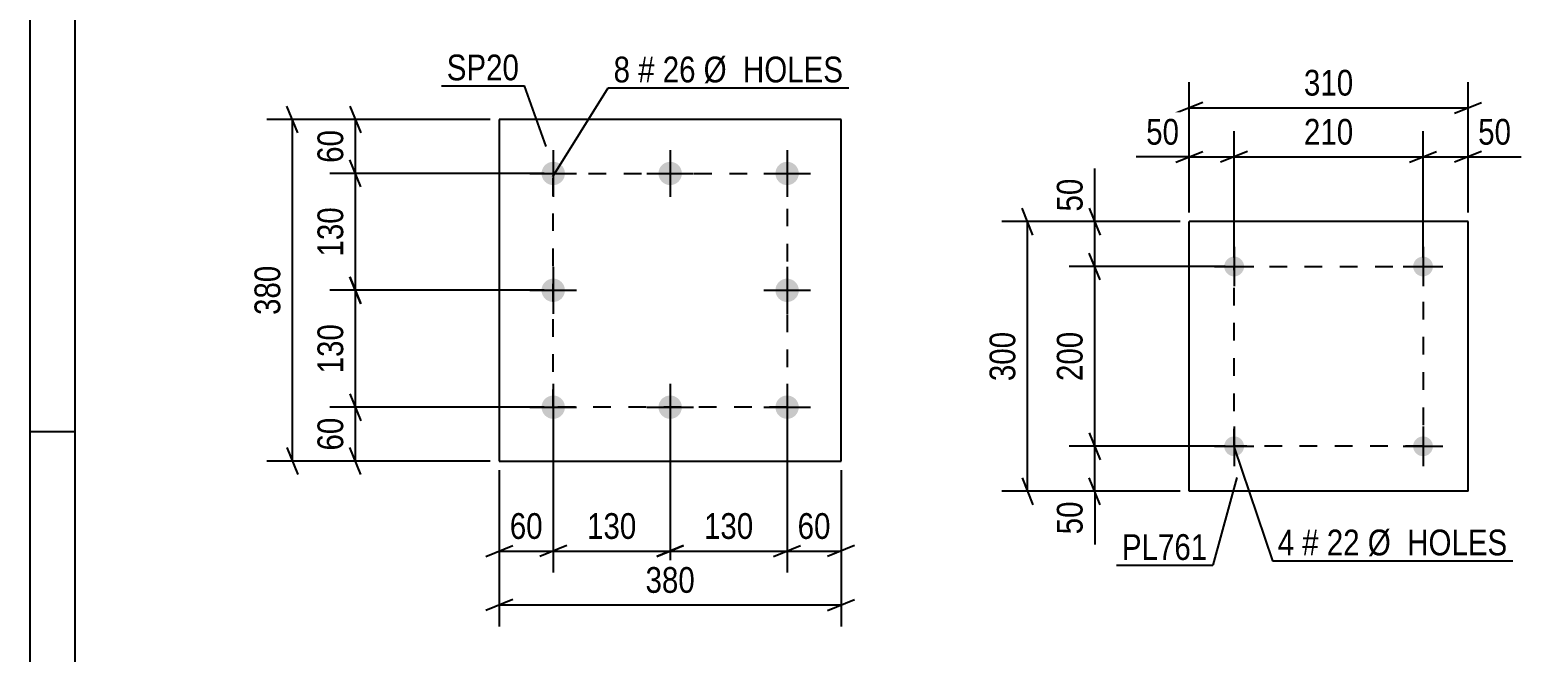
# Model space of a CAD drawing. Header units: millimetres. Extents: x 0 to 420, y 0 to 297.
# Drawn here: x 0 to 165.8, y 124.5 to 193.7 of the extents above; entities that cross this region are included whole.
import ezdxf

# ---------------------------------------------------------------- set-up
doc = ezdxf.new("R2010")
doc.units = ezdxf.units.MM
doc.linetypes.add('DXK_LINE_DOT2', pattern=[3.9198, 1.9599, -1.9599])
doc.styles.add('Arial Narrow', font='ARIALN.TTF', dxfattribs={"height": 0.2})

# ---------------------------------------------------------------- blocks, each defined once
blk = doc.blocks.new('Unknown-318465427-1115')
at = {"color": 5, "linetype": 'Continuous'}
for p, q in [((0, 297), (0, 0)), ((5, 292), (5, 5)), ((5, 149), (0, 149))]:
    blk.add_line(p, q, dxfattribs=at)
blk = doc.blocks.new('Part-318465427-16999 - 16998')
at = {"color": 2, "linetype": 'Continuous'}
for p, q in [((90.19, 183.75), (52.19, 183.75)), ((52.19, 183.75), (52.19, 145.75)), ((90.19, 145.75), (90.19, 183.75)), ((52.19, 145.75), (90.19, 145.75))]:
    blk.add_line(p, q, dxfattribs=at)
blk = doc.blocks.new('Bolt-318465427-17000 - 16998')
at = {"linetype": 'Continuous'}
for points in [[(58.19, 179.05, -1), (58.19, 176.45, -1)], [(71.19, 179.05, -1), (71.19, 176.45, -1)], [(84.19, 179.05, -1), (84.19, 176.45, -1)], [(58.19, 166.05, -1), (58.19, 163.45, -1)], [(84.19, 166.05, -1), (84.19, 163.45, -1)], [(58.19, 153.05, -1), (58.19, 150.45, -1)], [(71.19, 153.05, -1), (71.19, 150.45, -1)], [(84.19, 153.05, -1), (84.19, 150.45, -1)]]:
    blk.add_hatch(color=1, dxfattribs=at).paths.add_polyline_path(points)
at = {"color": 1, "linetype": 'Continuous'}
for p, q in [((58.19, 180.35), (58.19, 175.15)), ((71.19, 180.35), (71.19, 175.15)), ((84.19, 180.35), (84.19, 175.15)), ((55.59, 177.75), (60.79, 177.75)), ((68.59, 177.75), (73.79, 177.75)), ((81.59, 177.75), (86.79, 177.75)), ((58.19, 167.35), (58.19, 162.15)), ((84.19, 167.35), (84.19, 162.15)), ((55.59, 164.75), (60.79, 164.75)), ((81.59, 164.75), (86.79, 164.75)), ((58.19, 154.35), (58.19, 149.15)), ((71.19, 154.35), (71.19, 149.15)), ((84.19, 154.35), (84.19, 149.15)), ((55.59, 151.75), (60.79, 151.75)), ((68.59, 151.75), (73.79, 151.75)), ((81.59, 151.75), (86.79, 151.75))]:
    blk.add_line(p, q, dxfattribs=at)
blk = doc.blocks.new('Part-318465427-17083 - 17082')
at = {"color": 2, "linetype": 'Continuous'}
for p, q in [((159.89, 172.4), (128.89, 172.4)), ((128.89, 142.4), (128.89, 172.4)), ((159.89, 142.4), (159.89, 172.4)), ((159.89, 142.4), (128.89, 142.4))]:
    blk.add_line(p, q, dxfattribs=at)
blk = doc.blocks.new('Bolt-318465427-17084 - 17082')
at = {"linetype": 'Continuous'}
for points in [[(134.99, 147.4, -1), (132.79, 147.4, -1)], [(155.99, 147.4, -1), (153.79, 147.4, -1)]]:
    blk.add_hatch(color=1, dxfattribs=at).paths.add_polyline_path(points)
at = {"color": 1, "linetype": 'Continuous'}
for p, q in [((133.89, 149.6), (133.89, 145.2)), ((154.89, 149.6), (154.89, 145.2)), ((131.69, 147.4), (136.09, 147.4)), ((152.69, 147.4), (157.09, 147.4))]:
    blk.add_line(p, q, dxfattribs=at)
blk = doc.blocks.new('Bolt-318465427-17085 - 17082')
at = {"linetype": 'Continuous'}
for points in [[(134.99, 167.4, -1), (132.79, 167.4, -1)], [(155.99, 167.4, -1), (153.79, 167.4, -1)]]:
    blk.add_hatch(color=1, dxfattribs=at).paths.add_polyline_path(points)
at = {"color": 1, "linetype": 'Continuous'}
for p, q in [((133.89, 169.6), (133.89, 165.2)), ((154.89, 169.6), (154.89, 165.2)), ((131.69, 167.4), (136.09, 167.4)), ((152.69, 167.4), (157.09, 167.4))]:
    blk.add_line(p, q, dxfattribs=at)
blk = doc.blocks.new('Rectangle-318465427-19843 - 16998')
at = {"color": 1, "linetype": 'DXK_LINE_DOT2'}
blk.add_lwpolyline([(58.19, 177.75), (84.19, 177.75), (84.19, 151.75), (58.19, 151.75), (58.19, 177.75)], close=True, dxfattribs=at)
blk = doc.blocks.new('Rectangle-318465427-19990 - 17082')
at = {"color": 1, "linetype": 'DXK_LINE_DOT2'}
blk.add_lwpolyline([(133.89, 167.4), (154.89, 167.4), (154.89, 147.4), (133.89, 147.4), (133.89, 167.4)], close=True, dxfattribs=at)
blk = doc.blocks.new('StraightDimension-318465427-17291 - 16998')
at = {"color": 7, "linetype": 'Continuous'}
for p, q in [((35.59, 185.25), (36.79, 182.25)), ((51.19, 183.75), (33.34, 183.75)), ((36.19, 177.75), (36.19, 183.75)), ((36.79, 176.25), (35.59, 179.25)), ((57.19, 177.75), (33.34, 177.75))]:
    blk.add_line(p, q, dxfattribs=at)
at = {"color": 0}
blk.add_wipeout([(35.44, 183.18), (31.24, 183.18), (31.24, 178.33), (35.44, 178.33)], dxfattribs=at)
at = {"color": 3, "style": 'Arial Narrow'}
blk.add_text('60', height=2.863, rotation=90.0002, dxfattribs=at).set_placement((34.84, 178.93))
blk = doc.blocks.new('StraightDimension-318465427-17292 - 16998')
at = {"color": 7, "linetype": 'Continuous'}
for p, q in [((36.79, 176.25), (35.59, 179.25)), ((57.19, 177.75), (33.34, 177.75)), ((36.19, 164.75), (36.19, 177.75)), ((35.59, 166.25), (36.79, 163.25)), ((57.19, 164.75), (33.34, 164.75))]:
    blk.add_line(p, q, dxfattribs=at)
at = {"color": 0}
blk.add_wipeout([(35.44, 174.6), (31.24, 174.6), (31.24, 167.91), (35.44, 167.91)], dxfattribs=at)
at = {"color": 3, "style": 'Arial Narrow'}
blk.add_text('130', height=2.863, rotation=90.0002, dxfattribs=at).set_placement((34.84, 168.51))
blk = doc.blocks.new('StraightDimension-318465427-17293 - 16998')
at = {"color": 7, "linetype": 'Continuous'}
for p, q in [((36.79, 163.25), (35.59, 166.25)), ((57.19, 164.75), (33.34, 164.75)), ((36.19, 151.75), (36.19, 164.75)), ((35.59, 153.25), (36.79, 150.25)), ((57.19, 151.75), (33.34, 151.75))]:
    blk.add_line(p, q, dxfattribs=at)
at = {"color": 0}
blk.add_wipeout([(35.44, 161.6), (31.24, 161.6), (31.24, 154.91), (35.44, 154.91)], dxfattribs=at)
at = {"color": 3, "style": 'Arial Narrow'}
blk.add_text('130', height=2.863, rotation=90.0002, dxfattribs=at).set_placement((34.84, 155.51))
blk = doc.blocks.new('StraightDimension-318465427-17294 - 16998')
at = {"color": 7, "linetype": 'Continuous'}
for p, q in [((35.59, 153.25), (36.79, 150.25)), ((57.19, 151.75), (33.34, 151.75)), ((36.19, 145.75), (36.19, 151.75)), ((36.79, 144.25), (35.59, 147.25)), ((51.19, 145.75), (33.34, 145.75))]:
    blk.add_line(p, q, dxfattribs=at)
at = {"color": 0}
blk.add_wipeout([(35.44, 151.18), (31.24, 151.18), (31.24, 146.33), (35.44, 146.33)], dxfattribs=at)
at = {"color": 3, "style": 'Arial Narrow'}
blk.add_text('60', height=2.863, rotation=90.0002, dxfattribs=at).set_placement((34.84, 146.93))
blk = doc.blocks.new('StraightDimension-318465427-17307 - 16998')
at = {"color": 7, "linetype": 'Continuous'}
for p, q in [((29.79, 182.25), (28.59, 185.25)), ((51.19, 183.75), (26.34, 183.75)), ((29.19, 145.75), (29.19, 183.75)), ((28.59, 147.25), (29.79, 144.25)), ((51.19, 145.75), (26.34, 145.75))]:
    blk.add_line(p, q, dxfattribs=at)
at = {"color": 0}
blk.add_wipeout([(28.44, 168.1), (24.24, 168.1), (24.24, 161.41), (28.44, 161.41)], dxfattribs=at)
at = {"color": 3, "style": 'Arial Narrow'}
blk.add_text('380', height=2.863, rotation=90.0002, dxfattribs=at).set_placement((27.84, 162.01))
blk = doc.blocks.new('StraightDimension-318465427-17311 - 16998')
at = {"color": 7, "linetype": 'Continuous'}
for p, q in [((84.19, 150.75), (84.19, 133.35)), ((90.19, 144.75), (90.19, 133.35)), ((82.69, 135.15), (85.69, 136.35)), ((91.69, 136.35), (88.69, 135.15)), ((84.19, 135.75), (90.19, 135.75))]:
    blk.add_line(p, q, dxfattribs=at)
at = {"color": 0}
blk.add_wipeout([(89.62, 136.5), (89.62, 140.7), (84.76, 140.7), (84.76, 136.5)], dxfattribs=at)
at = {"color": 3, "style": 'Arial Narrow'}
blk.add_text('60', height=2.863, dxfattribs=at).set_placement((85.36, 137.1))
blk = doc.blocks.new('StraightDimension-318465427-17312 - 16998')
at = {"color": 7, "linetype": 'Continuous'}
for p, q in [((71.19, 150.75), (71.19, 133.35)), ((84.19, 150.75), (84.19, 133.35)), ((72.69, 136.35), (69.69, 135.15)), ((82.69, 135.15), (85.69, 136.35)), ((71.19, 135.75), (84.19, 135.75))]:
    blk.add_line(p, q, dxfattribs=at)
at = {"color": 0}
blk.add_wipeout([(81.03, 136.5), (81.03, 140.7), (74.35, 140.7), (74.35, 136.5)], dxfattribs=at)
at = {"color": 3, "style": 'Arial Narrow'}
blk.add_text('130', height=2.863, dxfattribs=at).set_placement((74.95, 137.1))
blk = doc.blocks.new('StraightDimension-318465427-17313 - 16998')
at = {"color": 7, "linetype": 'Continuous'}
for p, q in [((58.19, 150.75), (58.19, 133.35)), ((71.19, 150.75), (71.19, 133.35)), ((59.69, 136.35), (56.69, 135.15)), ((69.69, 135.15), (72.69, 136.35)), ((58.19, 135.75), (71.19, 135.75))]:
    blk.add_line(p, q, dxfattribs=at)
at = {"color": 0}
blk.add_wipeout([(68.03, 136.5), (68.03, 140.7), (61.35, 140.7), (61.35, 136.5)], dxfattribs=at)
at = {"color": 3, "style": 'Arial Narrow'}
blk.add_text('130', height=2.863, dxfattribs=at).set_placement((61.95, 137.1))
blk = doc.blocks.new('StraightDimension-318465427-17314 - 16998')
at = {"color": 7, "linetype": 'Continuous'}
for p, q in [((58.19, 150.75), (58.19, 133.35)), ((52.19, 144.75), (52.19, 133.35)), ((50.69, 135.15), (53.69, 136.35)), ((59.69, 136.35), (56.69, 135.15)), ((52.19, 135.75), (58.19, 135.75))]:
    blk.add_line(p, q, dxfattribs=at)
at = {"color": 0}
blk.add_wipeout([(57.62, 136.5), (57.62, 140.7), (52.76, 140.7), (52.76, 136.5)], dxfattribs=at)
at = {"color": 3, "style": 'Arial Narrow'}
blk.add_text('60', height=2.863, dxfattribs=at).set_placement((53.36, 137.1))
blk = doc.blocks.new('StraightDimension-318465427-17327 - 16998')
at = {"color": 7, "linetype": 'Continuous'}
for p, q in [((52.19, 144.75), (52.19, 127.35)), ((90.19, 144.75), (90.19, 127.35)), ((53.69, 130.35), (50.69, 129.15)), ((52.19, 129.75), (90.19, 129.75)), ((88.69, 129.15), (91.69, 130.35))]:
    blk.add_line(p, q, dxfattribs=at)
at = {"color": 0}
blk.add_wipeout([(74.53, 130.5), (74.53, 134.7), (67.85, 134.7), (67.85, 130.5)], dxfattribs=at)
at = {"color": 3, "style": 'Arial Narrow'}
blk.add_text('380', height=2.863, dxfattribs=at).set_placement((68.45, 131.1))
blk = doc.blocks.new('StraightDimension-318465427-17364 - 17082')
at = {"color": 7, "linetype": 'Continuous'}
for p, q in [((118.99, 165.9), (117.79, 168.9)), ((132.89, 167.4), (115.54, 167.4)), ((118.39, 147.4), (118.39, 167.4)), ((117.79, 148.9), (118.99, 145.9)), ((132.89, 147.4), (115.54, 147.4))]:
    blk.add_line(p, q, dxfattribs=at)
at = {"color": 0}
blk.add_wipeout([(117.64, 160.74), (113.44, 160.74), (113.44, 154.06), (117.64, 154.06)], dxfattribs=at)
at = {"color": 3, "style": 'Arial Narrow'}
blk.add_text('200', height=2.863, rotation=90.0002, dxfattribs=at).set_placement((117.04, 154.66))
blk = doc.blocks.new('StraightDimension-318465427-17363 - 17082')
at = {"color": 7, "linetype": 'Continuous'}
for p, q in [((117.79, 173.9), (118.99, 170.9)), ((127.89, 172.4), (115.54, 172.4)), ((118.39, 167.4), (118.39, 172.4)), ((118.99, 165.9), (117.79, 168.9)), ((132.89, 167.4), (115.54, 167.4))]:
    blk.add_line(p, q, dxfattribs=at)
at = {"color": 0}
blk.add_wipeout([(117.64, 177.78), (113.44, 177.78), (113.44, 172.92), (117.64, 172.92)], dxfattribs=at)
at = {"color": 7, "linetype": 'Continuous'}
blk.add_line((118.39, 172.4), (118.39, 178.3), dxfattribs=at)
blk.add_line((118.39, 172.4), (118.39, 178.3), dxfattribs=at)
at = {"color": 3, "style": 'Arial Narrow'}
blk.add_text('50', height=2.863, rotation=90.0002, dxfattribs=at).set_placement((117.04, 173.52))
blk = doc.blocks.new('StraightDimension-318465427-17365 - 17082')
at = {"color": 7, "linetype": 'Continuous'}
for p, q in [((117.79, 148.9), (118.99, 145.9)), ((132.89, 147.4), (115.54, 147.4)), ((118.39, 142.4), (118.39, 147.4)), ((118.99, 140.9), (117.79, 143.9)), ((127.89, 142.4), (115.54, 142.4))]:
    blk.add_line(p, q, dxfattribs=at)
at = {"color": 0}
blk.add_wipeout([(117.64, 141.87), (113.44, 141.87), (113.44, 137.01), (117.64, 137.01)], dxfattribs=at)
at = {"color": 7, "linetype": 'Continuous'}
blk.add_line((118.39, 142.4), (118.39, 136.49), dxfattribs=at)
blk.add_line((118.39, 142.4), (118.39, 136.49), dxfattribs=at)
at = {"color": 3, "style": 'Arial Narrow'}
blk.add_text('50', height=2.863, rotation=90.0002, dxfattribs=at).set_placement((117.04, 137.61))
blk = doc.blocks.new('StraightDimension-318465427-17375 - 17082')
at = {"color": 7, "linetype": 'Continuous'}
for p, q in [((111.51, 170.9), (110.31, 173.9)), ((127.89, 172.4), (108.06, 172.4)), ((110.91, 142.4), (110.91, 172.4)), ((110.31, 143.9), (111.51, 140.9)), ((127.89, 142.4), (108.06, 142.4))]:
    blk.add_line(p, q, dxfattribs=at)
at = {"color": 0}
blk.add_wipeout([(110.16, 160.74), (105.96, 160.74), (105.96, 154.05), (110.16, 154.05)], dxfattribs=at)
at = {"color": 3, "style": 'Arial Narrow'}
blk.add_text('300', height=2.863, rotation=90.0002, dxfattribs=at).set_placement((109.56, 154.65))
blk = doc.blocks.new('StraightDimension-318465427-17395 - 17082')
at = {"color": 7, "linetype": 'Continuous'}
for p, q in [((128.89, 173.4), (128.89, 187.91)), ((159.89, 173.4), (159.89, 187.91)), ((130.39, 185.66), (127.39, 184.46)), ((128.89, 185.06), (159.89, 185.06)), ((158.39, 184.46), (161.39, 185.66))]:
    blk.add_line(p, q, dxfattribs=at)
at = {"color": 0}
blk.add_wipeout([(147.74, 185.81), (147.74, 190.01), (141.05, 190.01), (141.05, 185.81)], dxfattribs=at)
at = {"color": 3, "style": 'Arial Narrow'}
blk.add_text('310', height=2.863, dxfattribs=at).set_placement((141.65, 186.41))
blk = doc.blocks.new('StraightDimension-318465427-19948 - 17082')
at = {"color": 7, "linetype": 'Continuous'}
for p, q in [((154.89, 168.4), (154.89, 182.45)), ((159.89, 173.4), (159.89, 182.45)), ((153.39, 179), (156.39, 180.2)), ((154.89, 179.6), (159.89, 179.6)), ((161.39, 180.2), (158.39, 179))]:
    blk.add_line(p, q, dxfattribs=at)
at = {"color": 0}
blk.add_wipeout([(165.27, 180.35), (165.27, 184.55), (160.42, 184.55), (160.42, 180.35)], dxfattribs=at)
at = {"color": 7, "linetype": 'Continuous'}
blk.add_line((159.89, 179.6), (165.8, 179.6), dxfattribs=at)
blk.add_line((159.89, 179.6), (165.8, 179.6), dxfattribs=at)
at = {"color": 3, "style": 'Arial Narrow'}
blk.add_text('50', height=2.863, dxfattribs=at).set_placement((161.02, 180.95))
blk = doc.blocks.new('StraightDimension-318465427-19949 - 17082')
at = {"color": 7, "linetype": 'Continuous'}
for p, q in [((133.89, 168.4), (133.89, 182.45)), ((154.89, 168.4), (154.89, 182.45)), ((135.39, 180.2), (132.39, 179)), ((133.89, 179.6), (154.89, 179.6)), ((153.39, 179), (156.39, 180.2))]:
    blk.add_line(p, q, dxfattribs=at)
at = {"color": 0}
blk.add_wipeout([(147.74, 180.35), (147.74, 184.55), (141.05, 184.55), (141.05, 180.35)], dxfattribs=at)
at = {"color": 3, "style": 'Arial Narrow'}
blk.add_text('210', height=2.863, dxfattribs=at).set_placement((141.65, 180.95))
blk = doc.blocks.new('StraightDimension-318465427-19950 - 17082')
at = {"color": 7, "linetype": 'Continuous'}
for p, q in [((128.89, 173.4), (128.89, 182.45)), ((133.89, 168.4), (133.89, 182.45)), ((127.39, 179), (130.39, 180.2)), ((128.89, 179.6), (133.89, 179.6)), ((135.39, 180.2), (132.39, 179))]:
    blk.add_line(p, q, dxfattribs=at)
at = {"color": 0}
blk.add_wipeout([(128.37, 180.35), (128.37, 184.55), (123.51, 184.55), (123.51, 180.35)], dxfattribs=at)
at = {"color": 7, "linetype": 'Continuous'}
blk.add_line((128.89, 179.6), (122.99, 179.6), dxfattribs=at)
blk.add_line((128.89, 179.6), (122.99, 179.6), dxfattribs=at)
at = {"color": 3, "style": 'Arial Narrow'}
blk.add_text('50', height=2.863, dxfattribs=at).set_placement((124.11, 180.95))
blk = doc.blocks.new('Mark-318465427-17763 - 16998')
at = {"color": 0}
blk.add_wipeout([(54.39, 188.11), (54.39, 191.11), (46.35, 191.11), (46.35, 188.11)], dxfattribs=at)
blk.add_wipeout([(54.39, 188.11), (54.39, 191.11), (46.35, 191.11), (46.35, 188.11)], dxfattribs=at)
at = {"color": 30, "linetype": 'Continuous'}
for p in [(45.75, 187.51), (57.39, 180.74)]:
    blk.add_line(p, (54.99, 187.51), dxfattribs=at)
at = {"color": 3, "style": 'Arial Narrow'}
blk.add_text('SP20', height=2.863, dxfattribs=at).set_placement((46.35, 188.11))
blk = doc.blocks.new('Mark-318465427-17766 - 16998')
at = {"color": 0}
for points in [[(66.73, 187.88), (66.73, 190.88), (64.9, 190.88), (64.9, 187.88)], [(69.46, 187.88), (69.46, 190.88), (67.63, 190.88), (67.63, 187.88)], [(74.01, 187.88), (74.01, 190.88), (70.36, 190.88), (70.36, 187.88)], [(90.44, 187.88), (90.44, 190.88), (74.91, 190.88), (74.91, 187.88)]]:
    blk.add_wipeout(points, dxfattribs=at)
for points in [[(66.73, 187.88), (66.73, 190.88), (64.9, 190.88), (64.9, 187.88)], [(69.46, 187.88), (69.46, 190.88), (67.63, 190.88), (67.63, 187.88)], [(74.01, 187.88), (74.01, 190.88), (70.36, 190.88), (70.36, 187.88)], [(90.44, 187.88), (90.44, 190.88), (74.91, 190.88), (74.91, 187.88)]]:
    blk.add_wipeout(points, dxfattribs=at)
at = {"color": 7, "linetype": 'Continuous'}
for p, q in [((58.14, 177.42), (64.3, 187.28)), ((64.3, 187.28), (91.04, 187.28))]:
    blk.add_line(p, q, dxfattribs=at)
at = {"color": 3, "style": 'Arial Narrow'}
for s, height, p in [('8', 2.86, (64.9, 187.88)), ('#', 2.86, (67.63, 187.88)), ('26', 2.863, (70.36, 187.88)), ('Ø  HOLES', 2.863, (74.91, 187.88))]:
    blk.add_text(s, height=height, dxfattribs=at).set_placement(p)
blk = doc.blocks.new('Mark-318465427-17782 - 17082')
at = {"color": 0}
blk.add_wipeout([(130.91, 134.76), (130.91, 137.76), (121.41, 137.76), (121.41, 134.76)], dxfattribs=at)
blk.add_wipeout([(130.91, 134.76), (130.91, 137.76), (121.41, 137.76), (121.41, 134.76)], dxfattribs=at)
at = {"color": 30, "linetype": 'Continuous'}
for p in [(134.17, 143.94), (120.81, 134.16)]:
    blk.add_line(p, (131.51, 134.16), dxfattribs=at)
at = {"color": 3, "style": 'Arial Narrow'}
blk.add_text('PL761', height=2.863, dxfattribs=at).set_placement((121.41, 134.76))
blk = doc.blocks.new('MarkSet-318465427-19853 - 17082')
at = {"color": 0}
for points in [[(140.56, 135.27), (140.56, 138.27), (138.74, 138.27), (138.74, 135.27)], [(143.29, 135.27), (143.29, 138.27), (141.46, 138.27), (141.46, 135.27)], [(147.85, 135.27), (147.85, 138.27), (144.19, 138.27), (144.19, 135.27)], [(164.28, 135.27), (164.28, 138.27), (148.75, 138.27), (148.75, 135.27)]]:
    blk.add_wipeout(points, dxfattribs=at)
for points in [[(140.56, 135.27), (140.56, 138.27), (138.74, 138.27), (138.74, 135.27)], [(143.29, 135.27), (143.29, 138.27), (141.46, 138.27), (141.46, 135.27)], [(147.85, 135.27), (147.85, 138.27), (144.19, 138.27), (144.19, 135.27)], [(164.28, 135.27), (164.28, 138.27), (148.75, 138.27), (148.75, 135.27)]]:
    blk.add_wipeout(points, dxfattribs=at)
at = {"color": 7, "linetype": 'Continuous'}
for p, q in [((133.9, 147.27), (138.14, 134.67)), ((138.14, 134.67), (164.88, 134.67))]:
    blk.add_line(p, q, dxfattribs=at)
at = {"color": 3, "style": 'Arial Narrow'}
for s, height, p in [('4', 2.86, (138.74, 135.27)), ('#', 2.86, (141.46, 135.27)), ('22', 2.863, (144.19, 135.27)), ('Ø  HOLES', 2.863, (148.75, 135.27))]:
    blk.add_text(s, height=height, dxfattribs=at).set_placement(p)

msp = doc.modelspace()

# ---------------------------------------------------------------- block references
for name in ['Unknown-318465427-1115', 'Part-318465427-16999 - 16998', 'Bolt-318465427-17000 - 16998', 'Rectangle-318465427-19843 - 16998', 'Part-318465427-17083 - 17082', 'Bolt-318465427-17085 - 17082', 'Rectangle-318465427-19990 - 17082', 'Bolt-318465427-17084 - 17082']:
    msp.add_blockref(name, (0, 0))

# ---------------------------------------------------------------- next in the draw order: block references
for name in ['StraightDimension-318465427-17291 - 16998', 'StraightDimension-318465427-17364 - 17082', 'StraightDimension-318465427-17311 - 16998']:
    msp.add_blockref(name, (0, 0))

# ---------------------------------------------------------------- next in the draw order: block references
for name in ['StraightDimension-318465427-17292 - 16998', 'StraightDimension-318465427-17363 - 17082', 'StraightDimension-318465427-17312 - 16998', 'StraightDimension-318465427-17365 - 17082']:
    msp.add_blockref(name, (0, 0))

# ---------------------------------------------------------------- next in the draw order: block references
for name in ['StraightDimension-318465427-17375 - 17082', 'StraightDimension-318465427-17293 - 16998']:
    msp.add_blockref(name, (0, 0))

# ---------------------------------------------------------------- next in the draw order: block references
for name in ['StraightDimension-318465427-17395 - 17082', 'StraightDimension-318465427-17294 - 16998', 'Mark-318465427-17782 - 17082']:
    msp.add_blockref(name, (0, 0))

# ---------------------------------------------------------------- next in the draw order: block references
for name in ['StraightDimension-318465427-17307 - 16998', 'StraightDimension-318465427-19948 - 17082', 'StraightDimension-318465427-17313 - 16998', 'MarkSet-318465427-19853 - 17082']:
    msp.add_blockref(name, (0, 0))

# ---------------------------------------------------------------- next in the draw order: block references
for name in ['Mark-318465427-17763 - 16998', 'StraightDimension-318465427-19949 - 17082', 'StraightDimension-318465427-17314 - 16998']:
    msp.add_blockref(name, (0, 0))

# ---------------------------------------------------------------- next in the draw order: block references
for name in ['Mark-318465427-17766 - 16998', 'StraightDimension-318465427-19950 - 17082', 'StraightDimension-318465427-17327 - 16998']:
    msp.add_blockref(name, (0, 0))

doc.saveas('drawing.dxf')
